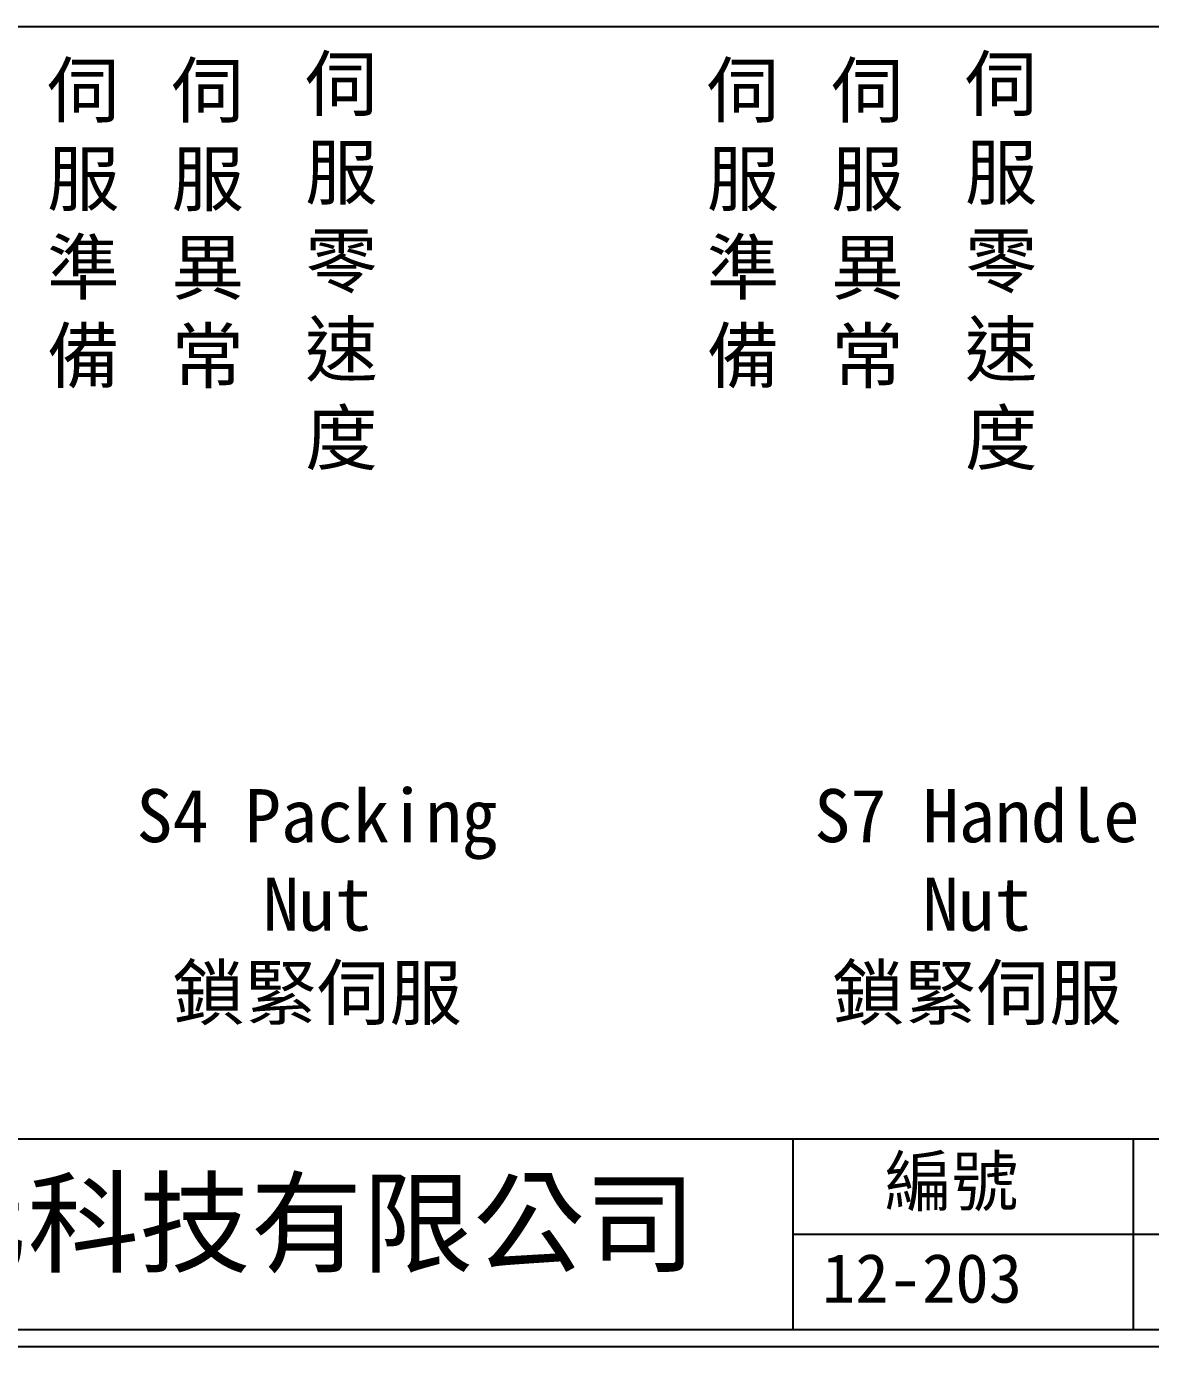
# Model space of a CAD drawing. Extents: x 627 to 914, y 3 to 207.
# Drawn here: x 706.6 to 789.2, y 3 to 100 of the extents above; entities that cross this region are included whole.
import ezdxf

# ---------------------------------------------------------------- set-up
doc = ezdxf.new("R2010")
doc.units = 0
doc.layers.add('圖框層', color=7, linetype='CONTINUOUS')
doc.layers.add('標尺寸層', color=3, linetype='CONTINUOUS')
doc.styles.add('CNS', font='romanc.shx', dxfattribs={"bigfont": 'chineset.shx'})
doc.styles.add('STSL', font='KAIU.TTF')

msp = doc.modelspace()

# ---------------------------------------------------------------- linework, layer by layer
at = {"layer": '圖框層', "color": 7}
for p, q in [((628.447, 18.25), (912.947, 18.25)), ((762.947, 4.25), (762.947, 18.25)), ((787.947, 4.25), (787.947, 18.25)), ((762.947, 11.25), (912.947, 11.25)), ((628.447, 4.25), (912.947, 4.25)), ((627.197, 3), (914.197, 3))]:
    msp.add_line(p, q, dxfattribs=at)
at = {"layer": '標尺寸層', "color": 7}
msp.add_line((632.246, 99.958), (910.117, 99.958), dxfattribs=at)

# ---------------------------------------------------------------- texts
at = {"layer": '圖框層', "color": 4, "style": 'STSL'}
for s, height, p in [('編號', 3.6, (769.662, 13.337)), ('泓陞自動化科技有限公司', 6, (665.8, 9.076)), ('12-203', 3.6, (765.06, 6.224))]:
    msp.add_text(s, height=height, dxfattribs=at).set_placement(p)
at = {"layer": '標尺寸層', "color": 7, "char_height": 3.9, "attachment_point": 5, "style": 'CNS'}
for s, insert, width in [('{\\fDFKai-SB|b0|i0|c136|p65;伺服零速度}', (729.759, 82.53), 8.6627), ('{\\fDFKai-SB|b0|i0|c136|p65;伺服零速度}', (778.215, 82.53), 8.6627), ('{\\fDFKai-SB|b0|i0|c136|p65;伺服準備}', (710.81, 85.298), 8.6627), ('{\\fDFKai-SB|b0|i0|c136|p65;伺服異常}', (719.942, 85.298), 8.6627), ('{\\fDFKai-SB|b0|i0|c136|p65;伺服準備}', (759.266, 85.298), 8.6627), ('{\\fDFKai-SB|b0|i0|c136|p65;伺服異常}', (768.398, 85.298), 8.6627), ('{\\fDFKai-SB|b0|i0|c136|p65;S4 Packing Nut\\P鎖緊伺服}', (727.976, 35.27), 27.75824), ('{\\fDFKai-SB|b0|i0|c136|p65;S7 Handle\\PNut\\P鎖緊伺服}', (776.432, 35.27), 27.75824)]:
    msp.add_mtext(s, dxfattribs=dict(at, insert=insert, width=width))

doc.saveas('drawing.dxf')
